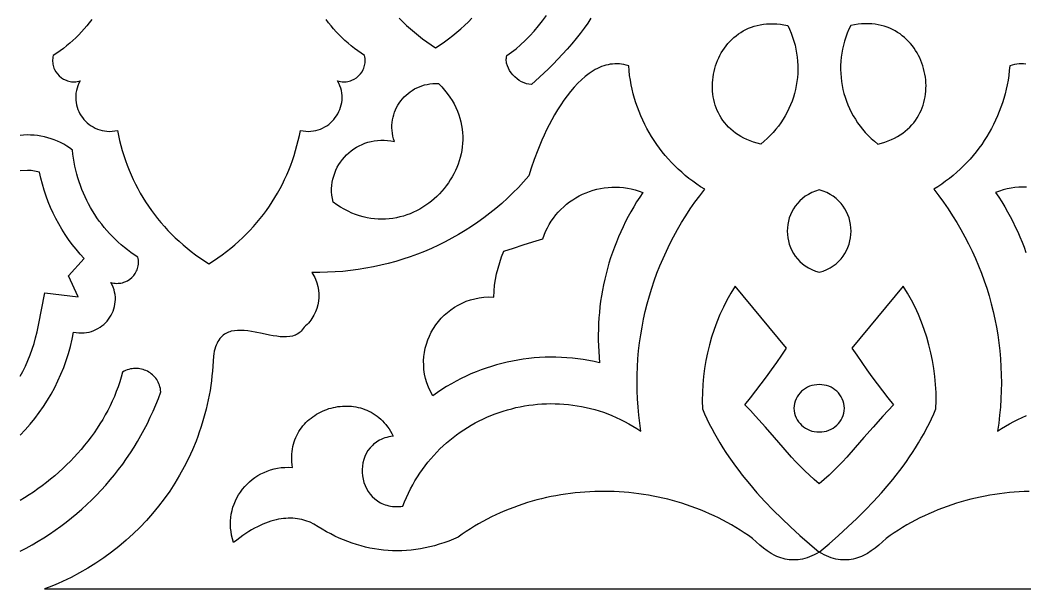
# Model space of a CAD drawing. Extents: x 50 to 3710, y -977 to -877.
# Drawn here: x 49.7 to 134.9, y -977.1 to -928.9 of the extents above; entities that cross this region are included whole.
import ezdxf

# ---------------------------------------------------------------- set-up
doc = ezdxf.new("R2010")
doc.units = 0
doc.layers.add('LAYER_1', color=18, linetype='CONTINUOUS')

msp = doc.modelspace()

# ---------------------------------------------------------------- linework, layer by layer
at = {"layer": 'LAYER_1'}
for points in [[(55.787, -928.822), (55.581, -929.094), (55.367, -929.361), (55.145, -929.623), (54.916, -929.878), (54.679, -930.127), (54.434, -930.37), (54.182, -930.606), (53.923, -930.835), (53.657, -931.058), (53.384, -931.273), (53.104, -931.482), (52.817, -931.683), (52.523, -931.876), (52.495, -932.002), (52.477, -932.127), (52.467, -932.251), (52.466, -932.373), (52.473, -932.493), (52.489, -932.611), (52.512, -932.726), (52.544, -932.839), (52.582, -932.949), (52.627, -933.055), (52.737, -933.257), (52.872, -933.443), (53.029, -933.61), (53.206, -933.757), (53.401, -933.881), (53.611, -933.98), (53.721, -934.019), (53.834, -934.052), (53.95, -934.077), (54.068, -934.094), (54.188, -934.104), (54.31, -934.106), (54.434, -934.099), (54.559, -934.084), (54.685, -934.06), (54.811, -934.026), (54.703, -934.23), (54.614, -934.436), (54.542, -934.643), (54.487, -934.851), (54.449, -935.058), (54.428, -935.265), (54.423, -935.47), (54.432, -935.673), (54.457, -935.873), (54.496, -936.07), (54.549, -936.263), (54.615, -936.451), (54.694, -936.634), (54.785, -936.811), (54.888, -936.981), (55.002, -937.144), (55.128, -937.299), (55.263, -937.445), (55.409, -937.582), (55.563, -937.71), (55.727, -937.826), (55.899, -937.932), (56.078, -938.026), (56.266, -938.107), (56.459, -938.175), (56.66, -938.229), (56.866, -938.269), (57.077, -938.294), (57.293, -938.303), (57.514, -938.296), (57.738, -938.271), (57.966, -938.229), (58.051, -938.662), (58.146, -939.091), (58.253, -939.517), (58.371, -939.939), (58.499, -940.357), (58.638, -940.771), (58.787, -941.18), (58.947, -941.585), (59.118, -941.986), (59.298, -942.382), (59.489, -942.772), (59.691, -943.158), (59.902, -943.538), (60.123, -943.913), (60.354, -944.282), (60.595, -944.646), (60.846, -945.003), (61.107, -945.354), (61.377, -945.699), (61.656, -946.037), (61.945, -946.369), (62.244, -946.694), (62.551, -947.012), (62.868, -947.322), (63.194, -947.625), (63.529, -947.921), (63.873, -948.209), (64.226, -948.489), (64.587, -948.761), (64.958, -949.025), (65.337, -949.28), (65.724, -949.527), (66.111, -949.28), (66.49, -949.025), (66.861, -948.761), (67.222, -948.489), (67.575, -948.209), (67.919, -947.921), (68.254, -947.625), (68.58, -947.322), (68.897, -947.012), (69.204, -946.694), (69.503, -946.369), (69.792, -946.037), (70.071, -945.699), (70.341, -945.354), (70.602, -945.003), (70.853, -944.646), (71.094, -944.282), (71.325, -943.913), (71.546, -943.538), (71.757, -943.158), (71.959, -942.772), (72.15, -942.382), (72.33, -941.986), (72.501, -941.585), (72.661, -941.18), (72.81, -940.771), (72.949, -940.357), (73.077, -939.939), (73.195, -939.517), (73.302, -939.091), (73.397, -938.662), (73.482, -938.229), (73.71, -938.271), (73.934, -938.296), (74.155, -938.303), (74.371, -938.294), (74.582, -938.269), (74.788, -938.229), (74.989, -938.175), (75.182, -938.107), (75.369, -938.026), (75.549, -937.932), (75.721, -937.826), (75.885, -937.71), (76.039, -937.582), (76.185, -937.445), (76.32, -937.299), (76.446, -937.144), (76.56, -936.981), (76.663, -936.811), (76.754, -936.634), (76.833, -936.451), (76.899, -936.263), (76.952, -936.07), (76.991, -935.873), (77.016, -935.673), (77.025, -935.47), (77.02, -935.265), (76.998, -935.058), (76.961, -934.851), (76.906, -934.643), (76.834, -934.436), (76.745, -934.23), (76.637, -934.026), (76.763, -934.06), (76.889, -934.084), (77.014, -934.099), (77.138, -934.106), (77.26, -934.104), (77.38, -934.094), (77.498, -934.077), (77.614, -934.052), (77.727, -934.019), (77.837, -933.98), (78.047, -933.881), (78.242, -933.757), (78.419, -933.61), (78.576, -933.443), (78.711, -933.257), (78.821, -933.055), (78.866, -932.949), (78.904, -932.839), (78.935, -932.726), (78.959, -932.611), (78.975, -932.493), (78.982, -932.373), (78.981, -932.251), (78.971, -932.127), (78.953, -932.002), (78.925, -931.876), (78.631, -931.683), (78.344, -931.482), (78.064, -931.273), (77.791, -931.058), (77.525, -930.835), (77.266, -930.606), (77.014, -930.37), (76.769, -930.127), (76.532, -929.878), (76.303, -929.623), (76.081, -929.361), (75.867, -929.094), (75.661, -928.822)], [(81.874, -928.717), (82.182, -929.025), (82.498, -929.326), (82.824, -929.62), (83.158, -929.906), (83.501, -930.185), (83.852, -930.456), (84.212, -930.72), (84.58, -930.975), (84.957, -931.222), (85.333, -930.975), (85.701, -930.72), (86.061, -930.456), (86.413, -930.185), (86.755, -929.906), (87.09, -929.62), (87.415, -929.326), (87.732, -929.025), (88.04, -928.717)], [(98.123, -928.699), (97.856, -929.126), (97.555, -929.561), (97.227, -930.004), (96.875, -930.449), (96.504, -930.894), (96.119, -931.336), (95.724, -931.77), (95.324, -932.195), (94.923, -932.606), (94.528, -933), (93.768, -933.724), (93.081, -934.341), (92.874, -934.319), (92.664, -934.27), (92.456, -934.196), (92.25, -934.099), (92.051, -933.981), (91.86, -933.844), (91.68, -933.69), (91.514, -933.521), (91.364, -933.34), (91.233, -933.147), (91.124, -932.946), (91.038, -932.738), (90.98, -932.525), (90.961, -932.417), (90.95, -932.309), (90.948, -932.2), (90.953, -932.092), (90.967, -931.984), (90.99, -931.876), (91.382, -931.607), (91.775, -931.303), (92.165, -930.966), (92.552, -930.601), (92.933, -930.211), (93.306, -929.8), (93.67, -929.371), (94.023, -928.927), (94.362, -928.473)], [(135.288, -968.822), (134.872, -968.835), (134.457, -968.856), (134.042, -968.885), (133.627, -968.921), (133.213, -968.965), (132.799, -969.016), (132.387, -969.075), (131.975, -969.142), (131.565, -969.217), (131.156, -969.299), (130.749, -969.389), (130.344, -969.487), (129.94, -969.592), (129.538, -969.705), (129.139, -969.826), (128.741, -969.955), (128.346, -970.091), (127.954, -970.234), (127.564, -970.386), (127.178, -970.545), (126.794, -970.712), (126.414, -970.886), (126.037, -971.069), (125.663, -971.259), (125.293, -971.456), (124.927, -971.661), (124.565, -971.874), (124.207, -972.095), (123.853, -972.323), (123.504, -972.559), (123.159, -972.803), (122.853, -973.102), (122.543, -973.381), (122.228, -973.637), (121.907, -973.869), (121.581, -974.074), (121.248, -974.25), (121.079, -974.327), (120.909, -974.396), (120.737, -974.457), (120.563, -974.509), (120.387, -974.552), (120.209, -974.586), (120.029, -974.611), (119.848, -974.627), (119.664, -974.632), (119.478, -974.628), (119.29, -974.613), (119.1, -974.588), (118.908, -974.551), (118.713, -974.504), (118.516, -974.445), (118.317, -974.374), (118.115, -974.292), (117.91, -974.197), (117.703, -974.09), (117.494, -973.97), (118.327, -973.26), (119.135, -972.549), (119.918, -971.835), (120.673, -971.118), (121.402, -970.396), (122.102, -969.669), (122.773, -968.934), (123.415, -968.191), (123.724, -967.816), (124.026, -967.438), (124.32, -967.058), (124.606, -966.676), (124.885, -966.29), (125.155, -965.901), (125.417, -965.509), (125.672, -965.113), (125.917, -964.714), (126.155, -964.311), (126.384, -963.905), (126.604, -963.494), (126.816, -963.08), (127.019, -962.661), (127.213, -962.238), (127.398, -961.81), (127.414, -961.124), (127.403, -960.44), (127.367, -959.759), (127.305, -959.08), (127.218, -958.405), (127.105, -957.734), (126.967, -957.068), (126.805, -956.408), (126.617, -955.755), (126.405, -955.108), (126.169, -954.47), (125.908, -953.839), (125.624, -953.218), (125.315, -952.607), (124.983, -952.006), (124.628, -951.416), (120.259, -956.666), (120.674, -957.286), (121.097, -957.902), (121.528, -958.512), (121.966, -959.116), (122.412, -959.715), (122.866, -960.309), (123.327, -960.897), (123.796, -961.479), (123.329, -961.967), (122.886, -962.443), (122.059, -963.364), (121.29, -964.246), (120.556, -965.092), (119.833, -965.905), (119.468, -966.301), (119.097, -966.69), (118.717, -967.073), (118.325, -967.45), (117.918, -967.821), (117.493, -968.187), (117.068, -967.821), (116.66, -967.45), (116.268, -967.073), (115.888, -966.69), (115.517, -966.301), (115.152, -965.905), (114.429, -965.092), (113.695, -964.246), (112.926, -963.364), (112.099, -962.443), (111.656, -961.967), (111.189, -961.479), (111.658, -960.897), (112.12, -960.309), (112.573, -959.715), (113.019, -959.116), (113.458, -958.512), (113.888, -957.902), (114.311, -957.286), (114.726, -956.666), (110.357, -951.416), (110.002, -952.006), (109.67, -952.607), (109.362, -953.218), (109.077, -953.839), (108.816, -954.47), (108.58, -955.108), (108.368, -955.755), (108.181, -956.408), (108.018, -957.068), (107.88, -957.734), (107.768, -958.405), (107.68, -959.08), (107.618, -959.759), (107.582, -960.44), (107.571, -961.124), (107.587, -961.81), (107.772, -962.238), (107.966, -962.661), (108.169, -963.08), (108.381, -963.494), (108.602, -963.905), (108.831, -964.311), (109.068, -964.714), (109.314, -965.113), (109.568, -965.509), (109.83, -965.901), (110.1, -966.29), (110.379, -966.676), (110.665, -967.058), (110.959, -967.438), (111.571, -968.191), (112.212, -968.934), (112.884, -969.669), (113.584, -970.396), (114.312, -971.118), (115.067, -971.835), (115.85, -972.549), (116.658, -973.26), (117.492, -973.97), (117.282, -974.09), (117.075, -974.197), (116.871, -974.292), (116.669, -974.374), (116.469, -974.445), (116.272, -974.504), (116.077, -974.551), (115.885, -974.588), (115.695, -974.613), (115.507, -974.628), (115.321, -974.632), (115.137, -974.627), (114.956, -974.611), (114.776, -974.586), (114.598, -974.552), (114.423, -974.509), (114.249, -974.457), (114.076, -974.396), (113.906, -974.327), (113.737, -974.25), (113.405, -974.074), (113.078, -973.869), (112.758, -973.637), (112.442, -973.381), (112.132, -973.102), (111.826, -972.803), (111.481, -972.559), (111.132, -972.323), (110.778, -972.095), (110.42, -971.874), (110.058, -971.661), (109.692, -971.456), (109.322, -971.259), (108.948, -971.069), (108.571, -970.886), (108.191, -970.712), (107.807, -970.545), (107.421, -970.386), (107.031, -970.234), (106.639, -970.091), (106.244, -969.955), (105.847, -969.826), (105.447, -969.705), (105.045, -969.592), (104.642, -969.487), (104.236, -969.389), (103.829, -969.299), (103.42, -969.217), (103.01, -969.142), (102.598, -969.075), (102.186, -969.016), (101.773, -968.965), (101.358, -968.921), (100.944, -968.885), (100.528, -968.856), (100.113, -968.835), (99.697, -968.822), (99.281, -968.817), (98.866, -968.819), (98.45, -968.829), (98.035, -968.846), (97.621, -968.871), (97.208, -968.904), (96.795, -968.945), (96.383, -968.993), (95.973, -969.049), (95.564, -969.113), (95.156, -969.184), (94.75, -969.263), (94.346, -969.35), (93.944, -969.444), (93.544, -969.546), (93.146, -969.656), (92.751, -969.773), (92.358, -969.898), (91.968, -970.031), (91.581, -970.171), (91.196, -970.319), (90.815, -970.475), (90.438, -970.639), (90.063, -970.81), (89.693, -970.988), (89.326, -971.175), (88.963, -971.369), (88.604, -971.571), (88.25, -971.78), (87.9, -971.997), (87.554, -972.222), (87.213, -972.455), (86.877, -972.695), (86.472, -972.869), (86.068, -973.028), (85.665, -973.173), (85.263, -973.304), (84.862, -973.421), (84.462, -973.523), (84.063, -973.611), (83.665, -973.686), (83.269, -973.747), (82.874, -973.794), (82.48, -973.827), (82.088, -973.847), (81.697, -973.854), (81.307, -973.847), (80.919, -973.827), (80.533, -973.795), (80.149, -973.749), (79.767, -973.691), (79.386, -973.62), (79.007, -973.536), (78.63, -973.44), (78.256, -973.332), (77.883, -973.211), (77.513, -973.078), (77.144, -972.933), (76.779, -972.777), (76.415, -972.608), (76.054, -972.428), (75.695, -972.236), (75.339, -972.033), (74.986, -971.818), (74.635, -971.593), (74.302, -971.44), (73.957, -971.313), (73.78, -971.259), (73.6, -971.213), (73.417, -971.174), (73.231, -971.142), (73.042, -971.118), (72.849, -971.102), (72.654, -971.094), (72.456, -971.095), (72.255, -971.104), (72.05, -971.121), (71.843, -971.147), (71.632, -971.183), (71.418, -971.228), (71.201, -971.282), (70.981, -971.346), (70.757, -971.42), (70.531, -971.503), (70.301, -971.598), (70.068, -971.702), (69.832, -971.818), (69.592, -971.944), (69.35, -972.081), (69.104, -972.23), (68.854, -972.39), (68.602, -972.562), (68.346, -972.746), (68.087, -972.941), (67.824, -973.15), (67.727, -972.842), (67.652, -972.536), (67.598, -972.23), (67.564, -971.925), (67.551, -971.623), (67.557, -971.323), (67.582, -971.028), (67.626, -970.736), (67.687, -970.45), (67.766, -970.169), (67.862, -969.894), (67.974, -969.626), (68.102, -969.366), (68.245, -969.115), (68.403, -968.872), (68.575, -968.639), (68.761, -968.417), (68.96, -968.206), (69.171, -968.006), (69.395, -967.819), (69.629, -967.645), (69.875, -967.485), (70.132, -967.339), (70.398, -967.209), (70.673, -967.094), (70.958, -966.996), (71.25, -966.915), (71.551, -966.852), (71.858, -966.808), (72.172, -966.783), (72.493, -966.778), (72.819, -966.793), (72.784, -966.557), (72.76, -966.324), (72.748, -966.097), (72.746, -965.873), (72.755, -965.655), (72.774, -965.441), (72.803, -965.231), (72.842, -965.027), (72.89, -964.827), (72.948, -964.632), (73.014, -964.443), (73.088, -964.259), (73.171, -964.08), (73.262, -963.906), (73.36, -963.738), (73.466, -963.575), (73.578, -963.418), (73.698, -963.267), (73.824, -963.122), (73.955, -962.982), (74.093, -962.849), (74.237, -962.722), (74.385, -962.601), (74.539, -962.486), (74.697, -962.378), (74.859, -962.276), (75.026, -962.181), (75.196, -962.092), (75.37, -962.01), (75.547, -961.936), (75.727, -961.868), (75.909, -961.807), (76.094, -961.753), (76.281, -961.706), (76.469, -961.667), (76.659, -961.635), (76.85, -961.611), (77.042, -961.594), (77.235, -961.585), (77.427, -961.584), (77.62, -961.59), (77.812, -961.605), (78.003, -961.628), (78.194, -961.658), (78.383, -961.697), (78.571, -961.745), (78.757, -961.801), (78.941, -961.865), (79.122, -961.938), (79.301, -962.019), (79.477, -962.11), (79.649, -962.209), (79.818, -962.317), (79.983, -962.435), (80.143, -962.561), (80.299, -962.697), (80.451, -962.842), (80.597, -962.997), (80.738, -963.161), (80.873, -963.334), (81.002, -963.518), (81.125, -963.711), (81.242, -963.914), (81.352, -964.127), (81.167, -964.157), (80.989, -964.194), (80.818, -964.239), (80.654, -964.29), (80.497, -964.349), (80.347, -964.414), (80.203, -964.485), (80.067, -964.562), (79.938, -964.645), (79.815, -964.734), (79.699, -964.828), (79.589, -964.926), (79.487, -965.029), (79.391, -965.137), (79.218, -965.364), (79.072, -965.606), (78.951, -965.859), (78.856, -966.122), (78.786, -966.393), (78.741, -966.67), (78.72, -966.95), (78.723, -967.231), (78.75, -967.511), (78.801, -967.788), (78.875, -968.059), (78.972, -968.323), (79.092, -968.577), (79.234, -968.819), (79.398, -969.047), (79.583, -969.259), (79.791, -969.452), (79.902, -969.541), (80.019, -969.625), (80.141, -969.703), (80.268, -969.775), (80.401, -969.841), (80.538, -969.9), (80.681, -969.952), (80.828, -969.998), (80.98, -970.036), (81.138, -970.066), (81.3, -970.089), (81.467, -970.103), (81.639, -970.109), (81.816, -970.106), (81.998, -970.095), (82.184, -970.074), (82.329, -969.697), (82.485, -969.327), (82.65, -968.965), (82.825, -968.611), (83.009, -968.264), (83.202, -967.924), (83.404, -967.592), (83.615, -967.269), (83.834, -966.953), (84.062, -966.644), (84.297, -966.344), (84.54, -966.052), (84.791, -965.768), (85.049, -965.493), (85.314, -965.225), (85.587, -964.966), (85.865, -964.715), (86.15, -964.473), (86.442, -964.239), (86.739, -964.014), (87.042, -963.798), (87.351, -963.59), (87.665, -963.392), (87.984, -963.202), (88.308, -963.021), (88.637, -962.849), (88.97, -962.687), (89.307, -962.533), (89.648, -962.389), (89.993, -962.254), (90.342, -962.128), (90.694, -962.012), (91.049, -961.906), (91.406, -961.809), (91.767, -961.722), (92.13, -961.644), (92.495, -961.577), (92.862, -961.519), (93.231, -961.471), (93.601, -961.433), (93.973, -961.405), (94.346, -961.388), (94.719, -961.381), (95.094, -961.384), (95.468, -961.397), (95.843, -961.421), (96.218, -961.455), (96.593, -961.5), (96.967, -961.556), (97.34, -961.622), (97.713, -961.699), (98.084, -961.788), (98.454, -961.886), (98.823, -961.996), (99.189, -962.118), (99.554, -962.25), (99.916, -962.393), (100.276, -962.548), (100.634, -962.714), (100.988, -962.892), (101.339, -963.081), (101.687, -963.281), (102.031, -963.493), (102.371, -963.717), (102.271, -963.035), (102.188, -962.351), (102.124, -961.668), (102.078, -960.984), (102.05, -960.301), (102.04, -959.619), (102.048, -958.937), (102.073, -958.258), (102.116, -957.58), (102.177, -956.903), (102.255, -956.23), (102.351, -955.559), (102.464, -954.891), (102.594, -954.226), (102.741, -953.565), (102.905, -952.909), (103.086, -952.256), (103.284, -951.608), (103.499, -950.965), (103.731, -950.328), (103.979, -949.696), (104.244, -949.07), (104.525, -948.451), (104.823, -947.838), (105.137, -947.232), (105.467, -946.633), (105.813, -946.042), (106.175, -945.459), (106.553, -944.884), (106.947, -944.318), (107.357, -943.761), (107.782, -943.212), (107.436, -942.996), (107.098, -942.77), (106.768, -942.535), (106.446, -942.291), (106.133, -942.038), (105.828, -941.777), (105.531, -941.508), (105.244, -941.231), (104.965, -940.946), (104.695, -940.653), (104.435, -940.353), (104.184, -940.046), (103.942, -939.732), (103.71, -939.411), (103.488, -939.084), (103.275, -938.751), (103.073, -938.412), (102.88, -938.067), (102.698, -937.716), (102.527, -937.36), (102.366, -936.999), (102.215, -936.633), (102.076, -936.263), (101.947, -935.888), (101.83, -935.509), (101.724, -935.125), (101.629, -934.738), (101.546, -934.348), (101.474, -933.954), (101.414, -933.557), (101.366, -933.157), (101.331, -932.755), (101.13, -932.697), (100.932, -932.651), (100.735, -932.617), (100.539, -932.596), (100.345, -932.586), (100.153, -932.588), (99.963, -932.601), (99.774, -932.624), (99.587, -932.659), (99.401, -932.703), (99.218, -932.757), (99.036, -932.821), (98.856, -932.895), (98.678, -932.977), (98.502, -933.068), (98.328, -933.168), (98.156, -933.276), (97.986, -933.392), (97.652, -933.645), (97.326, -933.927), (97.009, -934.234), (96.701, -934.564), (96.402, -934.916), (96.112, -935.285), (95.832, -935.671), (95.562, -936.07), (95.302, -936.481), (95.052, -936.9), (94.813, -937.326), (94.585, -937.757), (94.367, -938.189), (94.161, -938.62), (93.967, -939.049), (93.784, -939.472), (93.613, -939.888), (93.309, -940.687), (93.056, -941.427), (92.856, -942.088), (92.422, -942.58), (91.975, -943.058), (91.517, -943.522), (91.046, -943.972), (90.564, -944.408), (90.071, -944.83), (89.567, -945.237), (89.052, -945.629), (88.528, -946.007), (87.993, -946.37), (87.449, -946.718), (86.896, -947.05), (86.334, -947.367), (85.764, -947.669), (85.186, -947.955), (84.6, -948.225), (84.007, -948.479), (83.406, -948.716), (82.799, -948.938), (82.186, -949.143), (81.567, -949.331), (80.942, -949.502), (80.312, -949.657), (79.676, -949.794), (79.037, -949.914), (78.392, -950.017), (77.745, -950.102), (77.093, -950.169), (76.438, -950.219), (75.781, -950.25), (75.121, -950.263), (74.458, -950.258), (74.548, -950.397), (74.631, -950.54), (74.706, -950.685), (74.774, -950.832), (74.889, -951.133), (74.974, -951.44), (75.03, -951.752), (75.058, -952.067), (75.057, -952.382), (75.028, -952.695), (74.971, -953.005), (74.886, -953.309), (74.774, -953.606), (74.634, -953.893), (74.466, -954.169), (74.372, -954.302), (74.272, -954.431), (74.164, -954.557), (74.05, -954.678), (73.929, -954.795), (73.802, -954.907), (73.727, -955.025), (73.646, -955.132), (73.56, -955.228), (73.469, -955.315), (73.373, -955.392), (73.272, -955.46), (73.167, -955.519), (73.057, -955.57), (72.943, -955.613), (72.826, -955.649), (72.579, -955.698), (72.319, -955.723), (72.047, -955.725), (71.764, -955.708), (71.473, -955.675), (71.175, -955.629), (70.872, -955.574), (70.255, -955.448), (69.635, -955.322), (69.327, -955.267), (69.024, -955.221), (68.727, -955.188), (68.437, -955.172), (68.156, -955.174), (67.885, -955.198), (67.626, -955.248), (67.502, -955.284), (67.381, -955.327), (67.264, -955.378), (67.151, -955.437), (67.042, -955.505), (66.938, -955.583), (66.838, -955.669), (66.743, -955.766), (66.653, -955.873), (66.568, -955.991), (66.489, -956.12), (66.415, -956.26), (66.347, -956.413), (66.285, -956.578), (66.23, -956.755), (66.18, -956.946), (66.137, -957.15), (66.101, -957.368), (66.084, -957.787), (66.06, -958.204), (66.027, -958.619), (65.986, -959.031), (65.938, -959.442), (65.882, -959.851), (65.818, -960.257), (65.746, -960.661), (65.668, -961.063), (65.581, -961.462), (65.487, -961.858), (65.386, -962.252), (65.278, -962.643), (65.163, -963.031), (65.04, -963.416), (64.91, -963.798), (64.774, -964.177), (64.63, -964.553), (64.323, -965.295), (63.989, -966.024), (63.629, -966.738), (63.243, -967.438), (62.832, -968.122), (62.396, -968.79), (61.937, -969.442), (61.454, -970.076), (60.948, -970.692), (60.42, -971.29), (59.871, -971.868), (59.3, -972.427), (58.708, -972.965), (58.096, -973.482), (57.465, -973.977), (56.815, -974.45), (56.146, -974.9), (55.46, -975.326), (54.756, -975.728), (54.036, -976.106), (53.669, -976.285), (53.299, -976.457), (52.925, -976.623), (52.547, -976.783), (52.165, -976.936), (51.779, -977.082), (117.493, -977.082), (183.206, -977.082)], [(135.023, -932.601), (134.832, -932.588), (134.64, -932.586), (134.446, -932.596), (134.25, -932.617), (134.053, -932.651), (133.855, -932.697), (133.655, -932.755), (133.619, -933.157), (133.571, -933.557), (133.511, -933.954), (133.44, -934.348), (133.356, -934.738), (133.262, -935.125), (133.155, -935.509), (133.038, -935.888), (132.909, -936.263), (132.77, -936.633), (132.62, -936.999), (132.458, -937.36), (132.287, -937.716), (132.105, -938.067), (131.913, -938.412), (131.71, -938.751), (131.498, -939.084), (131.275, -939.411), (131.043, -939.732), (130.802, -940.046), (130.55, -940.353), (130.29, -940.653), (130.02, -940.946), (129.742, -941.231), (129.454, -941.508), (129.158, -941.777), (128.853, -942.038), (128.539, -942.291), (128.217, -942.535), (127.887, -942.77), (127.549, -942.996), (127.203, -943.212), (127.628, -943.761), (128.038, -944.318), (128.432, -944.884), (128.81, -945.459), (129.172, -946.042), (129.518, -946.633), (129.849, -947.232), (130.162, -947.838), (130.46, -948.451), (130.741, -949.07), (131.006, -949.696), (131.254, -950.328), (131.486, -950.965), (131.701, -951.608), (131.899, -952.256), (132.08, -952.909), (132.244, -953.565), (132.392, -954.226), (132.522, -954.891), (132.635, -955.559), (132.73, -956.23), (132.808, -956.903), (132.869, -957.58), (132.912, -958.258), (132.938, -958.937), (132.945, -959.619), (132.935, -960.301), (132.907, -960.984), (132.861, -961.668), (132.797, -962.351), (132.715, -963.035), (132.614, -963.717), (132.954, -963.493), (133.299, -963.281), (133.646, -963.081), (133.997, -962.892), (134.352, -962.714), (134.709, -962.548), (135.069, -962.393)], [(49.708, -964.047), (50.143, -963.59), (50.559, -963.118), (50.955, -962.633), (51.332, -962.134), (51.69, -961.623), (52.027, -961.1), (52.344, -960.565), (52.641, -960.019), (52.917, -959.462), (53.172, -958.896), (53.406, -958.319), (53.618, -957.734), (53.809, -957.14), (53.978, -956.537), (54.125, -955.927), (54.249, -955.31), (54.477, -955.352), (54.701, -955.377), (54.922, -955.384), (55.138, -955.375), (55.35, -955.35), (55.556, -955.31), (55.756, -955.256), (55.95, -955.188), (56.137, -955.107), (56.316, -955.013), (56.488, -954.907), (56.652, -954.791), (56.807, -954.663), (56.952, -954.526), (57.088, -954.38), (57.213, -954.225), (57.327, -954.062), (57.43, -953.892), (57.521, -953.715), (57.6, -953.532), (57.666, -953.344), (57.719, -953.151), (57.758, -952.954), (57.783, -952.754), (57.793, -952.551), (57.787, -952.346), (57.766, -952.139), (57.728, -951.932), (57.674, -951.724), (57.602, -951.517), (57.512, -951.311), (57.404, -951.107), (57.531, -951.141), (57.656, -951.165), (57.781, -951.18), (57.905, -951.187), (58.027, -951.185), (58.147, -951.176), (58.265, -951.158), (58.381, -951.133), (58.494, -951.1), (58.604, -951.061), (58.814, -950.962), (59.009, -950.838), (59.186, -950.691), (59.343, -950.524), (59.478, -950.338), (59.588, -950.136), (59.633, -950.03), (59.672, -949.92), (59.703, -949.807), (59.726, -949.692), (59.742, -949.574), (59.749, -949.454), (59.748, -949.332), (59.739, -949.208), (59.72, -949.083), (59.692, -948.957), (59.398, -948.764), (59.112, -948.563), (58.831, -948.355), (58.558, -948.139), (58.292, -947.916), (58.033, -947.687), (57.781, -947.451), (57.537, -947.208), (57.3, -946.959), (57.07, -946.704), (56.848, -946.443), (56.634, -946.175), (56.428, -945.903), (56.23, -945.625), (56.04, -945.341), (55.858, -945.053), (55.684, -944.759), (55.519, -944.461), (55.362, -944.158), (55.214, -943.851), (55.075, -943.54), (54.945, -943.224), (54.823, -942.905), (54.711, -942.582), (54.608, -942.255), (54.514, -941.926), (54.429, -941.593), (54.354, -941.257), (54.289, -940.918), (54.233, -940.576), (54.187, -940.233), (54.151, -939.887), (53.91, -939.711), (53.662, -939.548), (53.407, -939.398), (53.146, -939.26), (52.88, -939.135), (52.608, -939.024), (52.331, -938.925), (52.05, -938.84), (51.765, -938.768), (51.477, -938.709), (51.186, -938.665), (50.893, -938.634), (50.598, -938.616), (50.302, -938.613), (50.005, -938.624), (49.708, -938.649)], [(49.708, -959.06), (49.93, -958.652), (50.156, -958.196), (50.365, -957.73), (50.558, -957.257), (50.732, -956.776), (50.889, -956.287), (51.028, -955.791), (51.149, -955.288), (51.263, -954.725), (51.815, -951.989), (54.625, -952.333), (53.811, -950.541), (55.151, -949.089), (54.797, -948.7), (54.457, -948.3), (54.132, -947.889), (53.822, -947.468), (53.527, -947.038), (53.248, -946.598), (52.984, -946.149), (52.737, -945.691), (52.505, -945.226), (52.29, -944.753), (52.091, -944.272), (51.909, -943.784), (51.744, -943.29), (51.597, -942.79), (51.466, -942.285), (51.354, -941.774), (51.222, -941.73), (50.934, -941.665), (50.64, -941.627), (50.343, -941.616), (49.708, -941.655)], [(135.077, -943.039), (134.75, -943.035), (134.422, -943.048), (134.092, -943.077), (133.763, -943.124), (133.434, -943.188), (133.105, -943.269), (132.778, -943.369), (132.453, -943.487), (132.721, -943.887), (132.979, -944.292), (133.228, -944.701), (133.467, -945.116), (133.697, -945.534), (133.917, -945.957), (134.127, -946.384), (134.328, -946.815), (134.519, -947.25), (134.7, -947.689), (134.871, -948.131), (135.032, -948.576)], [(49.708, -973.893), (50.225, -973.623), (50.734, -973.342), (51.236, -973.049), (51.729, -972.745), (52.215, -972.43), (52.692, -972.104), (53.161, -971.768), (53.621, -971.421), (54.073, -971.063), (54.515, -970.696), (54.949, -970.318), (55.373, -969.931), (55.788, -969.534), (56.193, -969.128), (56.588, -968.712), (56.973, -968.287), (57.348, -967.853), (57.713, -967.411), (58.067, -966.959), (58.411, -966.5), (58.743, -966.032), (59.065, -965.556), (59.376, -965.072), (59.675, -964.581), (59.963, -964.082), (60.239, -963.575), (60.503, -963.062), (60.755, -962.541), (60.994, -962.014), (61.222, -961.479), (61.437, -960.939), (61.639, -960.392), (61.627, -960.244), (61.604, -960.101), (61.573, -959.962), (61.533, -959.828), (61.485, -959.698), (61.428, -959.574), (61.364, -959.454), (61.293, -959.34), (61.214, -959.231), (61.129, -959.128), (61.038, -959.031), (60.942, -958.94), (60.84, -958.855), (60.733, -958.777), (60.621, -958.705), (60.505, -958.641), (60.386, -958.583), (60.263, -958.533), (60.137, -958.491), (60.008, -958.456), (59.877, -958.429), (59.744, -958.41), (59.61, -958.399), (59.475, -958.397), (59.339, -958.404), (59.202, -958.42), (59.066, -958.444), (58.93, -958.478), (58.795, -958.522), (58.661, -958.575), (58.529, -958.638), (58.399, -958.712), (58.286, -959.129), (58.161, -959.543), (58.022, -959.954), (57.871, -960.361), (57.707, -960.765), (57.531, -961.165), (57.344, -961.561), (57.145, -961.953), (56.935, -962.34), (56.714, -962.723), (56.483, -963.101), (56.241, -963.474), (55.989, -963.842), (55.728, -964.205), (55.457, -964.562), (55.177, -964.913), (54.888, -965.258), (54.591, -965.598), (54.286, -965.93), (53.973, -966.257), (53.652, -966.577), (53.324, -966.89), (52.989, -967.195), (52.647, -967.494), (52.299, -967.785), (51.945, -968.069), (51.585, -968.344), (51.219, -968.612), (50.849, -968.871), (50.473, -969.122), (50.093, -969.365), (49.708, -969.599)]]:
    msp.add_lwpolyline(points, dxfattribs=at)
for points in [[(112.53, -939.377), (112.218, -939.3), (111.919, -939.211), (111.633, -939.111), (111.361, -938.999), (111.101, -938.877), (110.854, -938.745), (110.619, -938.603), (110.398, -938.451), (110.188, -938.291), (109.991, -938.123), (109.807, -937.946), (109.634, -937.762), (109.474, -937.571), (109.325, -937.374), (109.189, -937.17), (109.064, -936.961), (108.95, -936.747), (108.849, -936.527), (108.758, -936.304), (108.679, -936.077), (108.611, -935.847), (108.555, -935.613), (108.509, -935.378), (108.474, -935.14), (108.45, -934.901), (108.437, -934.661), (108.434, -934.421), (108.442, -934.18), (108.46, -933.939), (108.489, -933.7), (108.527, -933.462), (108.576, -933.225), (108.634, -932.991), (108.703, -932.759), (108.781, -932.531), (108.869, -932.306), (108.966, -932.085), (109.073, -931.868), (109.189, -931.657), (109.315, -931.451), (109.449, -931.251), (109.593, -931.057), (109.745, -930.87), (109.907, -930.69), (110.077, -930.518), (110.255, -930.355), (110.442, -930.199), (110.638, -930.053), (110.841, -929.917), (111.053, -929.79), (111.273, -929.674), (111.501, -929.569), (111.737, -929.476), (111.98, -929.394), (112.231, -929.324), (112.49, -929.268), (112.756, -929.224), (113.03, -929.194), (113.311, -929.179), (113.599, -929.178), (113.893, -929.192), (114.195, -929.221), (114.504, -929.267), (114.819, -929.329), (114.974, -929.656), (115.114, -929.986), (115.237, -930.32), (115.346, -930.657), (115.439, -930.996), (115.516, -931.336), (115.579, -931.679), (115.626, -932.022), (115.659, -932.366), (115.677, -932.711), (115.68, -933.054), (115.668, -933.397), (115.642, -933.739), (115.602, -934.079), (115.547, -934.417), (115.478, -934.752), (115.395, -935.084), (115.298, -935.412), (115.187, -935.737), (115.062, -936.056), (114.924, -936.371), (114.772, -936.681), (114.607, -936.984), (114.428, -937.282), (114.236, -937.572), (114.031, -937.855), (113.813, -938.131), (113.582, -938.398), (113.338, -938.657), (113.081, -938.907), (112.812, -939.147)], [(122.455, -939.377), (122.767, -939.3), (123.066, -939.211), (123.352, -939.111), (123.625, -938.999), (123.884, -938.877), (124.131, -938.745), (124.366, -938.603), (124.588, -938.451), (124.797, -938.291), (124.994, -938.123), (125.178, -937.946), (125.351, -937.762), (125.511, -937.571), (125.66, -937.374), (125.797, -937.17), (125.922, -936.961), (126.035, -936.747), (126.137, -936.527), (126.227, -936.304), (126.306, -936.077), (126.374, -935.847), (126.431, -935.613), (126.476, -935.378), (126.511, -935.14), (126.535, -934.901), (126.548, -934.661), (126.551, -934.421), (126.543, -934.18), (126.525, -933.939), (126.497, -933.7), (126.458, -933.462), (126.409, -933.225), (126.351, -932.991), (126.282, -932.759), (126.204, -932.531), (126.116, -932.306), (126.019, -932.085), (125.912, -931.868), (125.796, -931.657), (125.67, -931.451), (125.536, -931.251), (125.392, -931.057), (125.24, -930.87), (125.079, -930.69), (124.909, -930.518), (124.73, -930.355), (124.543, -930.199), (124.348, -930.053), (124.144, -929.917), (123.932, -929.79), (123.712, -929.674), (123.484, -929.569), (123.248, -929.476), (123.005, -929.394), (122.754, -929.324), (122.495, -929.268), (122.229, -929.224), (121.955, -929.194), (121.675, -929.179), (121.387, -929.178), (121.092, -929.192), (120.79, -929.221), (120.481, -929.267), (120.166, -929.329), (120.011, -929.656), (119.872, -929.986), (119.748, -930.32), (119.64, -930.657), (119.547, -930.996), (119.469, -931.336), (119.406, -931.679), (119.359, -932.022), (119.326, -932.366), (119.308, -932.711), (119.305, -933.054), (119.317, -933.397), (119.343, -933.739), (119.383, -934.079), (119.438, -934.417), (119.507, -934.752), (119.59, -935.084), (119.687, -935.412), (119.798, -935.737), (119.923, -936.056), (120.061, -936.371), (120.213, -936.681), (120.378, -936.984), (120.557, -937.282), (120.749, -937.572), (120.954, -937.855), (121.172, -938.131), (121.404, -938.398), (121.647, -938.657), (121.904, -938.907), (122.173, -939.147)], [(76.256, -944.298), (76.195, -944.009), (76.156, -943.723), (76.136, -943.44), (76.135, -943.161), (76.152, -942.886), (76.188, -942.615), (76.241, -942.35), (76.311, -942.09), (76.397, -941.838), (76.498, -941.592), (76.614, -941.354), (76.745, -941.124), (76.89, -940.903), (77.048, -940.692), (77.218, -940.49), (77.4, -940.299), (77.594, -940.12), (77.798, -939.952), (78.013, -939.796), (78.237, -939.654), (78.47, -939.525), (78.712, -939.41), (78.961, -939.311), (79.218, -939.226), (79.481, -939.157), (79.75, -939.105), (80.025, -939.07), (80.305, -939.052), (80.588, -939.053), (80.875, -939.073), (81.166, -939.112), (81.458, -939.172), (81.384, -938.938), (81.326, -938.705), (81.283, -938.472), (81.257, -938.241), (81.245, -938.01), (81.248, -937.782), (81.265, -937.557), (81.296, -937.334), (81.341, -937.115), (81.399, -936.901), (81.469, -936.69), (81.552, -936.485), (81.647, -936.286), (81.753, -936.093), (81.871, -935.906), (81.999, -935.727), (82.138, -935.555), (82.287, -935.391), (82.446, -935.237), (82.613, -935.091), (82.79, -934.955), (82.975, -934.83), (83.168, -934.715), (83.369, -934.611), (83.577, -934.52), (83.792, -934.44), (84.013, -934.373), (84.241, -934.32), (84.474, -934.281), (84.713, -934.256), (84.956, -934.245), (85.204, -934.25), (85.472, -934.53), (85.72, -934.814), (85.948, -935.102), (86.156, -935.394), (86.345, -935.689), (86.515, -935.986), (86.667, -936.286), (86.8, -936.588), (86.916, -936.891), (87.014, -937.196), (87.095, -937.501), (87.159, -937.806), (87.207, -938.112), (87.239, -938.417), (87.255, -938.721), (87.256, -939.025), (87.242, -939.326), (87.214, -939.625), (87.171, -939.922), (87.114, -940.216), (87.044, -940.507), (86.96, -940.795), (86.864, -941.078), (86.755, -941.357), (86.634, -941.631), (86.502, -941.899), (86.357, -942.162), (86.202, -942.42), (86.037, -942.67), (85.86, -942.914), (85.674, -943.151), (85.479, -943.38), (85.273, -943.601), (85.059, -943.813), (84.837, -944.017), (84.606, -944.212), (84.368, -944.397), (84.122, -944.571), (83.868, -944.736), (83.608, -944.89), (83.342, -945.032), (83.069, -945.163), (82.791, -945.282), (82.507, -945.388), (82.219, -945.482), (81.926, -945.562), (81.628, -945.629), (81.326, -945.682), (81.021, -945.721), (80.713, -945.744), (80.402, -945.753), (80.088, -945.745), (79.772, -945.722), (79.454, -945.683), (79.135, -945.626), (78.815, -945.553), (78.494, -945.462), (78.172, -945.353), (77.851, -945.225), (77.53, -945.079), (77.209, -944.913), (76.89, -944.728), (76.572, -944.523)], [(98.869, -957.923), (98.409, -957.819), (97.947, -957.728), (97.484, -957.649), (97.02, -957.584), (96.556, -957.531), (96.091, -957.491), (95.626, -957.463), (95.161, -957.448), (94.697, -957.445), (94.233, -957.455), (93.77, -957.477), (93.309, -957.511), (92.849, -957.558), (92.39, -957.617), (91.934, -957.688), (91.479, -957.771), (91.028, -957.867), (90.578, -957.974), (90.132, -958.093), (89.689, -958.225), (89.25, -958.368), (88.814, -958.523), (88.382, -958.689), (87.955, -958.868), (87.532, -959.058), (87.113, -959.26), (86.7, -959.473), (86.292, -959.698), (85.889, -959.934), (85.493, -960.182), (85.102, -960.441), (84.717, -960.711), (84.52, -960.351), (84.353, -959.986), (84.215, -959.617), (84.106, -959.247), (84.024, -958.875), (83.969, -958.502), (83.941, -958.131), (83.939, -957.762), (83.962, -957.396), (84.009, -957.035), (84.08, -956.678), (84.174, -956.328), (84.291, -955.986), (84.429, -955.652), (84.589, -955.327), (84.769, -955.014), (84.968, -954.712), (85.187, -954.423), (85.424, -954.148), (85.679, -953.889), (85.951, -953.645), (86.24, -953.419), (86.544, -953.211), (86.863, -953.023), (87.197, -952.855), (87.544, -952.708), (87.904, -952.585), (88.277, -952.485), (88.662, -952.41), (89.057, -952.361), (89.463, -952.339), (89.879, -952.345), (89.908, -951.847), (89.959, -951.352), (90.033, -950.86), (90.129, -950.371), (90.248, -949.888), (90.388, -949.41), (90.55, -948.938), (90.734, -948.473), (91.557, -948.2), (92.383, -947.934), (93.211, -947.675), (94.041, -947.424), (94.156, -947.102), (94.286, -946.79), (94.431, -946.489), (94.591, -946.198), (94.765, -945.918), (94.952, -945.65), (95.151, -945.392), (95.363, -945.147), (95.586, -944.914), (95.82, -944.692), (96.064, -944.484), (96.318, -944.288), (96.581, -944.105), (96.852, -943.936), (97.132, -943.781), (97.419, -943.639), (97.712, -943.511), (98.012, -943.398), (98.318, -943.3), (98.628, -943.217), (98.943, -943.149), (99.262, -943.096), (99.584, -943.06), (99.909, -943.039), (100.235, -943.035), (100.564, -943.048), (100.893, -943.077), (101.222, -943.124), (101.552, -943.188), (101.88, -943.269), (102.207, -943.369), (102.532, -943.487), (102.264, -943.887), (102.006, -944.292), (101.757, -944.701), (101.518, -945.116), (101.288, -945.534), (101.068, -945.957), (100.858, -946.384), (100.657, -946.815), (100.467, -947.25), (100.286, -947.689), (100.114, -948.131), (99.953, -948.576), (99.802, -949.024), (99.66, -949.476), (99.529, -949.93), (99.408, -950.387), (99.297, -950.846), (99.196, -951.308), (99.105, -951.771), (99.024, -952.237), (98.954, -952.705), (98.894, -953.174), (98.844, -953.645), (98.805, -954.117), (98.776, -954.591), (98.757, -955.065), (98.749, -955.54), (98.752, -956.016), (98.765, -956.492), (98.789, -956.969), (98.824, -957.446)], [(117.493, -950.244), (117.82, -950.142), (118.127, -950.017), (118.412, -949.872), (118.676, -949.707), (118.919, -949.524), (119.141, -949.325), (119.342, -949.111), (119.522, -948.883), (119.68, -948.644), (119.818, -948.394), (119.934, -948.135), (120.029, -947.869), (120.103, -947.596), (120.156, -947.319), (120.188, -947.04), (120.198, -946.758), (120.188, -946.477), (120.156, -946.197), (120.103, -945.92), (120.029, -945.648), (119.934, -945.382), (119.818, -945.123), (119.68, -944.873), (119.522, -944.633), (119.342, -944.406), (119.141, -944.192), (118.919, -943.992), (118.676, -943.81), (118.412, -943.645), (118.127, -943.499), (117.82, -943.375), (117.493, -943.273), (117.165, -943.375), (116.859, -943.499), (116.573, -943.645), (116.309, -943.81), (116.066, -943.992), (115.844, -944.192), (115.643, -944.406), (115.463, -944.633), (115.305, -944.873), (115.168, -945.123), (115.051, -945.382), (114.956, -945.648), (114.882, -945.92), (114.829, -946.197), (114.798, -946.477), (114.787, -946.758), (114.798, -947.04), (114.829, -947.319), (114.882, -947.596), (114.956, -947.869), (115.051, -948.135), (115.168, -948.394), (115.305, -948.644), (115.463, -948.883), (115.643, -949.111), (115.844, -949.325), (116.066, -949.524), (116.309, -949.707), (116.573, -949.872), (116.859, -950.017), (117.165, -950.142)], [(117.493, -963.778), (117.706, -963.773), (117.914, -963.747), (118.115, -963.701), (118.309, -963.637), (118.493, -963.555), (118.668, -963.456), (118.831, -963.342), (118.983, -963.213), (119.121, -963.07), (119.245, -962.915), (119.354, -962.748), (119.447, -962.571), (119.522, -962.383), (119.578, -962.188), (119.615, -961.985), (119.631, -961.775), (119.615, -961.565), (119.578, -961.361), (119.522, -961.166), (119.447, -960.979), (119.354, -960.801), (119.245, -960.634), (119.121, -960.479), (118.983, -960.337), (118.831, -960.208), (118.668, -960.093), (118.493, -959.995), (118.309, -959.913), (118.115, -959.848), (117.914, -959.803), (117.706, -959.777), (117.493, -959.771), (117.279, -959.777), (117.071, -959.803), (116.87, -959.848), (116.677, -959.913), (116.492, -959.995), (116.317, -960.093), (116.154, -960.208), (116.002, -960.337), (115.864, -960.479), (115.74, -960.634), (115.631, -960.801), (115.538, -960.979), (115.464, -961.166), (115.407, -961.361), (115.37, -961.565), (115.354, -961.775), (115.37, -961.985), (115.407, -962.188), (115.464, -962.383), (115.538, -962.571), (115.631, -962.748), (115.74, -962.915), (115.864, -963.07), (116.002, -963.213), (116.154, -963.342), (116.317, -963.456), (116.492, -963.555), (116.677, -963.637), (116.87, -963.701), (117.071, -963.747), (117.279, -963.773)]]:
    msp.add_lwpolyline(points, close=True, dxfattribs=at)

doc.saveas('drawing.dxf')
